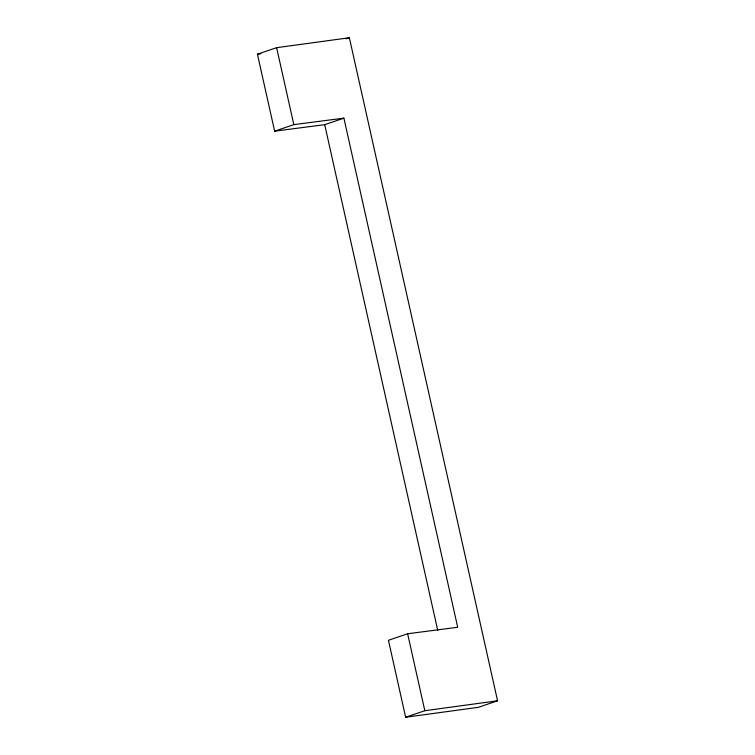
<?xml version="1.0" encoding="UTF-8"?>
<svg xmlns="http://www.w3.org/2000/svg" width="755" height="755" viewBox="0 0 755 755"><rect width="100%" height="100%" fill="white"/><g stroke="black" fill="none" stroke-linecap="round" stroke-linejoin="round"><path stroke-width="1.13" d="M257.436 54.209L276.623 47.678L349.357 37.75L497.564 700.791L478.377 707.322L405.643 717.25L388.447 640.287L407.634 633.756L457.7 627.263L343.893 118.148L293.827 124.632L274.641 131.172L257.436 54.209L260.9 53.737M346.158 38.835L349.357 37.75M274.641 131.172L324.707 124.679L343.893 118.148M405.643 717.25L424.829 710.719L497.564 700.791M324.707 124.679L437.74 630.349M276.623 47.678L293.827 124.632M407.634 633.756L424.829 710.719"/></g></svg>
